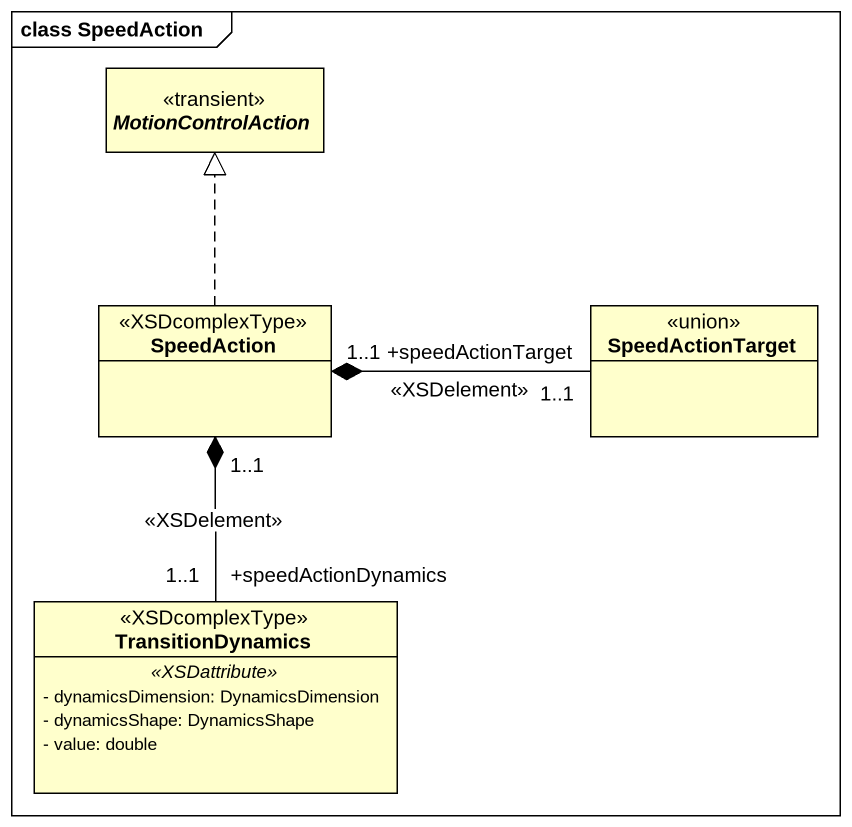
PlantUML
@startuml
mainframe class SpeedAction
hide circle
hide empty members
skinparam classAttributeIconSize 0
interface MotionControlAction <<transient>>
class SpeedAction <<XSDcomplexType>>
class SpeedActionTarget <<union>>
class TransitionDynamics <<XSDcomplexType>> {
  .. <<XSDattribute>> ..
  - dynamicsDimension: DynamicsDimension
  - dynamicsShape: DynamicsShape
  - value: double
}
SpeedAction .up.|> MotionControlAction
SpeedAction "1..1" *-right- "+speedActionTarget\n1..1" SpeedActionTarget : <<XSDelement>>
SpeedAction "1..1" *-- "+speedActionDynamics\n1..1" TransitionDynamics : <<XSDelement>>
@enduml
